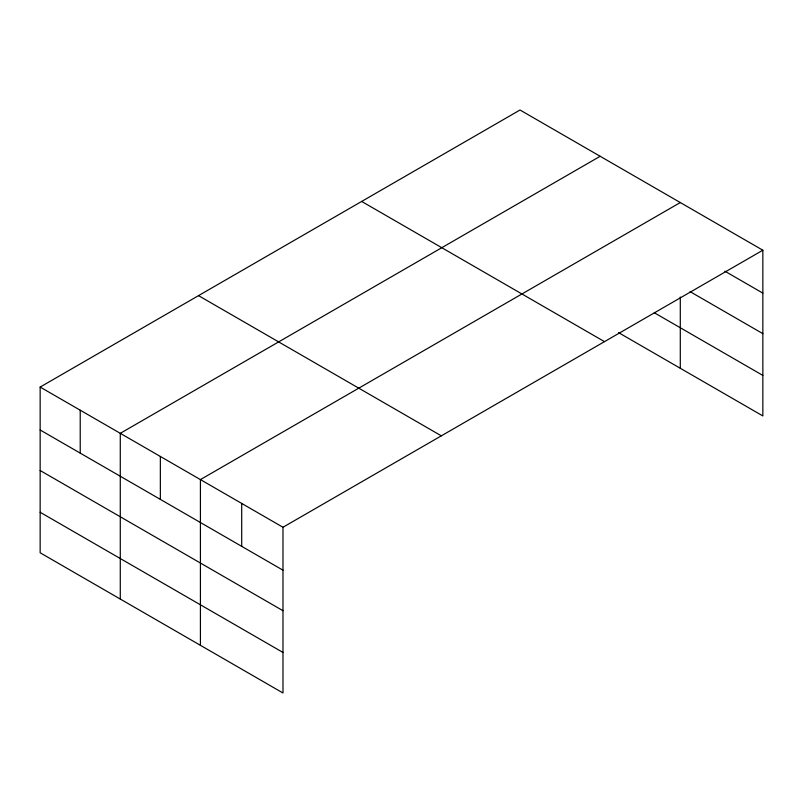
<?xml version="1.0" encoding="UTF-8"?>
<svg xmlns="http://www.w3.org/2000/svg" width="803" height="803" viewBox="0 0 803 803"><rect width="100%" height="100%" fill="white"/><g stroke="black" fill="none" stroke-linecap="round" stroke-linejoin="round"><path stroke-width="1.2" d="M40.15 387.066L282.977 527.26L282.977 692.989L40.15 552.785L40.15 387.066L520.023 110.011L762.85 250.215L762.85 415.934L618.561 332.633M600.152 156.284L120.279 433.329L120.279 599.058M680.292 202.547L200.419 479.592L200.419 645.321M282.977 527.26L762.85 250.215M724.828 271.173L762.85 293.125M690.068 291.63L762.85 333.657M654.294 312.738L762.85 375.413M361.661 201.443L604.488 341.636M198.512 295.634L441.339 435.838M40.15 429.986L282.977 570.18M40.15 470.508L282.977 610.702M40.15 512.264L282.977 652.458M680.292 297.04L680.292 368.266M241.703 503.431L241.703 546.341M160.349 456.465L160.349 499.376M80.22 410.192L80.22 453.113"/></g></svg>
